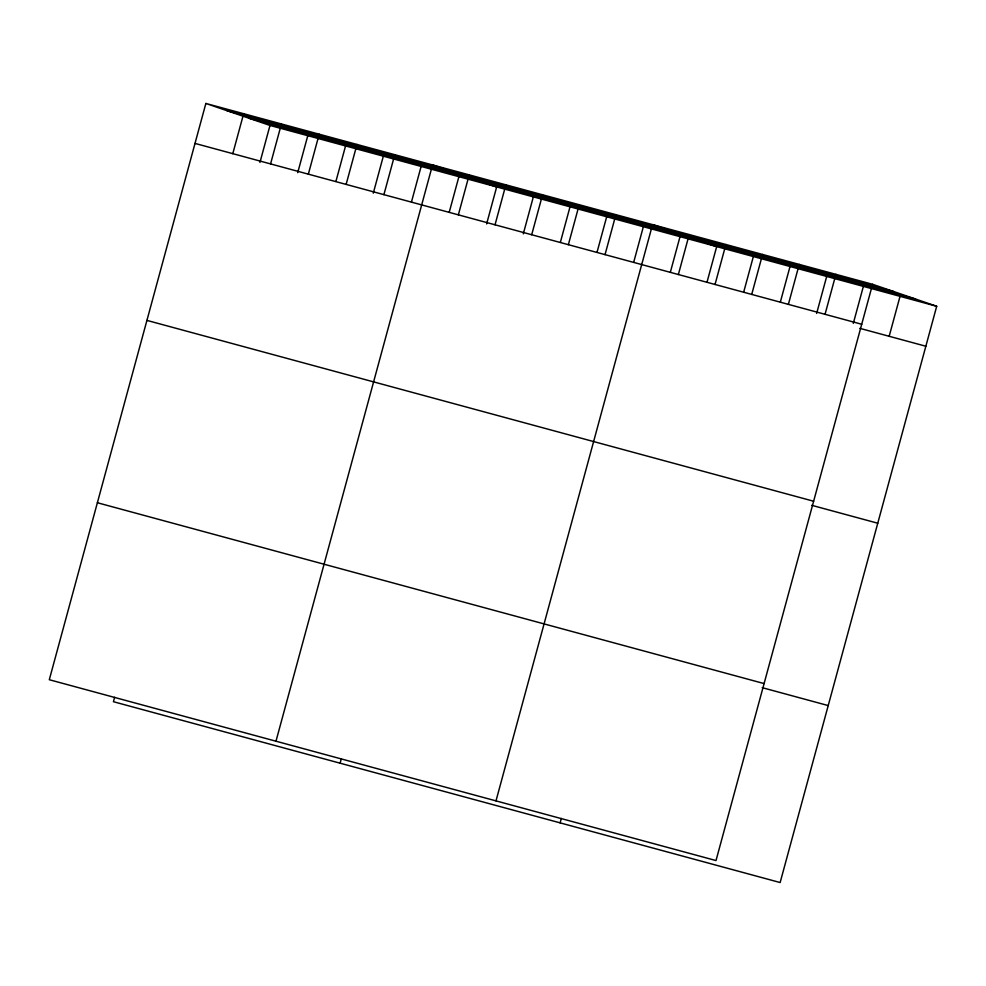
<?xml version="1.0" encoding="UTF-8"?>
<svg xmlns="http://www.w3.org/2000/svg" width="986" height="986" viewBox="0 0 986 986"><rect width="100%" height="100%" fill="white"/><g stroke="black" fill="none" stroke-linecap="round" stroke-linejoin="round"><path stroke-width="1.48" d="M205.864 103.456L49.3 679.724L716.009 860.556L872.573 284.288L205.864 103.456L269.991 125.444L936.7 306.276L780.136 882.544L113.427 701.712L114.635 697.287M232.795 153.668L243.653 113.698M259.947 162.444L269.991 125.444M270.571 163.91L281.429 123.953M297.723 172.686L307.78 135.686M308.347 174.152L319.205 134.195M335.906 181.461L345.556 145.94M346.135 184.407L356.994 144.449M373.287 193.182L383.332 156.182M383.911 194.649L394.77 154.691M411.47 201.945L421.121 166.424M275.981 741.213L432.546 164.933L496.673 186.921L486.628 223.921M449.246 212.2L458.897 176.679M458.354 214.849L469.213 174.879M340.108 763.189L341.304 758.764M495.034 224.796L505.88 184.826M523.295 233.867L533.34 196.867M531.7 234.742L542.559 194.772M560.368 242.334L570.019 206.814M568.367 244.688L579.226 204.718M597.035 252.28L606.686 216.76M605.034 254.634L615.893 214.665M633.702 262.227L643.353 226.706M495.995 800.878L652.559 224.611L716.686 246.599L707.036 282.119M670.369 272.173L680.02 236.652M678.368 274.527L689.226 234.557M560.122 822.866L561.317 818.442M715.035 284.473L725.893 244.503M743.703 292.066L753.353 256.545M751.714 294.42L762.56 254.45M780.37 302.012L790.02 266.491M788.381 304.366L799.239 264.396M816.642 313.437L826.699 276.437M825.048 314.312L835.906 274.342M853.309 323.383L863.366 286.384M889.175 336.288L900.033 296.33M227.026 110.715L893.735 291.548M248.829 118.184L915.538 299.017M195.006 143.414L861.715 324.258M859.841 328.338L925.842 346.234M146.926 320.401L813.635 501.233M811.749 505.313L877.762 523.221M97.38 502.737L764.088 683.581M762.215 687.661L828.215 705.569M872.573 284.288L936.7 306.276"/></g></svg>
